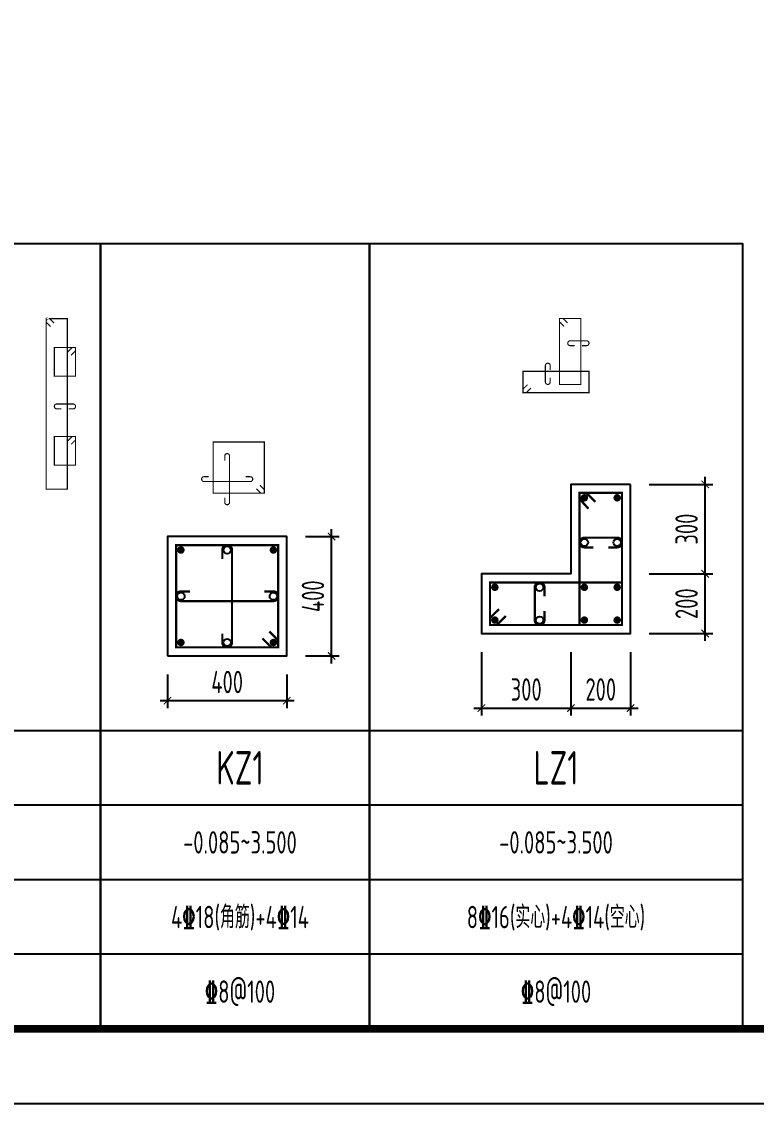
# Model space of a CAD drawing. Extents: x -668857 to 143095, y -247466 to 228182.
# Drawn here: x -276173 to -266325, y 97741 to 112246 of the extents above; entities that cross this region are included whole.
import ezdxf
from ezdxf.enums import TextEntityAlignment as Align

# ---------------------------------------------------------------- set-up
doc = ezdxf.new("R2010")
doc.units = 0
doc.header["$LTSCALE"] = 1000
doc.layers.get('0').update_dxf_attribs({"linetype": 'CONTINUOUS'})
doc.layers.get('DEFPOINTS').update_dxf_attribs({"linetype": 'CONTINUOUS'})
for name, color, linetype in [('-TK', 7, 'CONTINUOUS'), ('COLU_DE_DIM', 3, 'CONTINUOUS'), ('COLU_DE_TH', 7, 'CONTINUOUS'), ('LINK', 6, 'CONTINUOUS'), ('LINK-INDEX', 6, 'CONTINUOUS'), ('REIN', 6, 'CONTINUOUS'), ('TAB', 7, 'CONTINUOUS'), ('TAB_TEXT', 7, 'CONTINUOUS')]:
    doc.layers.add(name, color=color, linetype=linetype)
doc.styles.add('TSSD_DIMENSION', font='Tssdeng.shx', dxfattribs={"width": 0.7, "bigfont": 'tssdchn.shx'})
doc.styles.add('TSSD_REIN', font='tssdeng.shx', dxfattribs={"width": 0.7, "height": 300, "bigfont": 'tssdchn.shx'})
doc.dimstyles.new('TSSD_25_100', dxfattribs={"dimtxt": 300, "dimasz": 100, "dimexe": 100, "dimexo": 250, "dimgap": 100, "dimtad": 1, "dimdec": 0, "dimlfac": 0.25, "dimzin": 0, "dimdsep": 46, "dimtxsty": 'TSSD_DIMENSION', "dimblk": 'ARCHTICK', "dimcen": 0, "dimdle": 100, "dimclrt": 7, "dimadec": 0, "dimazin": 0, "dimtfac": 1, "dimtdec": 0, "dimtix": 1, "dimtmove": 2, "dimatfit": 3, "dimldrblk": 'ARCHTICK', "dimfxl": 0, "dimtolj": 1, "dimtzin": 0, "dimarcsym": 0})

# ---------------------------------------------------------------- blocks, each defined once
blk = doc.blocks.new('_ArchTick')
at = {"color": 0, "linetype": 'ByBlock', "const_width": 0.15}
blk.add_lwpolyline([(-0.5, -0.5), (0.5, 0.5)], dxfattribs=at)
blk = doc.blocks.new('*D1388')
at = {"layer": 'COLU_DE_DIM', "color": 0, "lineweight": -2}
for p, q in [((-274218.3347601362, 103490.9760006196), (-274218.3347601362, 103040.9760006196)), ((-272618.3347601362, 103490.9760006196), (-272618.3347601362, 103040.9760006196)), ((-274318.3347601362, 103140.9760006196), (-272518.3347601362, 103140.9760006196))]:
    blk.add_line(p, q, dxfattribs=at)
at = {"layer": 'DEFPOINTS', "color": 0}
for p in [(-274218.3347601362, 103740.9760006196), (-272618.3347601362, 103740.9760006196), (-272618.3347601362, 103140.9760006196)]:
    blk.add_point(p, dxfattribs=at)
at = {"layer": 'COLU_DE_DIM', "color": 0, "lineweight": -2, "xscale": 100, "yscale": 100, "zscale": 100, "rotation": 180}
blk.add_blockref('_ArchTick', (-274218.3347601362, 103140.9760006196), dxfattribs=at)
at = {"layer": 'COLU_DE_DIM', "color": 0, "lineweight": -2, "xscale": 100, "yscale": 100, "zscale": 100}
blk.add_blockref('_ArchTick', (-272618.3347601362, 103140.9760006196), dxfattribs=at)
at = {"layer": 'COLU_DE_DIM', "color": 7, "insert": (-273418.3347601362, 103390.9760006196), "char_height": 300, "attachment_point": 5, "style": 'TSSD_DIMENSION'}
blk.add_mtext('\\A1;400', dxfattribs=at)
blk = doc.blocks.new('*D1389')
at = {"layer": 'COLU_DE_DIM', "color": 0, "lineweight": -2}
for p, q in [((-272368.3347601362, 105340.9760006196), (-271918.3347601362, 105340.9760006196)), ((-272018.3347601362, 103640.9760006196), (-272018.3347601362, 105440.9760006196)), ((-272368.3347601362, 103740.9760006196), (-271918.3347601362, 103740.9760006196))]:
    blk.add_line(p, q, dxfattribs=at)
at = {"layer": 'DEFPOINTS', "color": 0}
for p in [(-272618.3347601362, 105340.9760006196), (-272018.3347601362, 105340.9760006196), (-272618.3347601362, 103740.9760006196)]:
    blk.add_point(p, dxfattribs=at)
at = {"layer": 'COLU_DE_DIM', "color": 0, "lineweight": -2, "xscale": 100, "yscale": 100, "zscale": 100}
for p, rotation in [((-272018.3347601362, 105340.9760006196), 90), ((-272018.3347601362, 103740.9760006196), 270)]:
    blk.add_blockref('_ArchTick', p, dxfattribs=dict(at, rotation=rotation))
at = {"layer": 'COLU_DE_DIM', "color": 7, "insert": (-272268.3347601362, 104540.9760006195), "char_height": 300, "attachment_point": 5, "rotation": 90, "style": 'TSSD_DIMENSION'}
blk.add_mtext('\\A1;400', dxfattribs=at)
blk = doc.blocks.new('A1')
blk.add_lwpolyline([(0, 59400), (0, 0), (84100, 0), (84100, 59400)], close=True)
at = {"const_width": 100}
blk.add_lwpolyline([(2500, 58400), (2500, 1000), (83100, 1000), (83100, 58400)], close=True, dxfattribs=at)
blk = doc.blocks.new('*D1216')
at = {"layer": 'COLU_DE_DIM', "color": 0, "lineweight": -2}
for p, q in [((-270010.2098379706, 103790.9760006196), (-270010.2098379706, 102940.9760006196)), ((-268810.2098379706, 103790.9760006196), (-268810.2098379706, 102940.9760006196)), ((-270110.2098379706, 103040.9760006196), (-268710.2098379706, 103040.9760006196))]:
    blk.add_line(p, q, dxfattribs=at)
at = {"layer": 'DEFPOINTS', "color": 0}
for p in [(-270010.2098379706, 104040.9760006196), (-268810.2098379706, 104040.9760006196), (-268810.2098379706, 103040.9760006196)]:
    blk.add_point(p, dxfattribs=at)
at = {"layer": 'COLU_DE_DIM', "color": 0, "lineweight": -2, "xscale": 100, "yscale": 100, "zscale": 100, "rotation": 180}
blk.add_blockref('_ArchTick', (-270010.2098379706, 103040.9760006196), dxfattribs=at)
at = {"layer": 'COLU_DE_DIM', "color": 0, "lineweight": -2, "xscale": 100, "yscale": 100, "zscale": 100}
blk.add_blockref('_ArchTick', (-268810.2098379706, 103040.9760006196), dxfattribs=at)
at = {"layer": 'COLU_DE_DIM', "color": 7, "insert": (-269410.2098379706, 103290.9760006196), "char_height": 300, "attachment_point": 5, "style": 'TSSD_DIMENSION'}
blk.add_mtext('\\A1;300', dxfattribs=at)
blk = doc.blocks.new('*D1217')
at = {"layer": 'COLU_DE_DIM', "color": 0, "lineweight": -2}
for p, q in [((-268810.2098379706, 103790.9760006196), (-268810.2098379706, 102940.9760006196)), ((-268010.2098379706, 103790.9760006196), (-268010.2098379706, 102940.9760006196)), ((-268910.2098379706, 103040.9760006196), (-267910.2098379706, 103040.9760006196))]:
    blk.add_line(p, q, dxfattribs=at)
at = {"layer": 'DEFPOINTS', "color": 0}
for p in [(-268810.2098379706, 104040.9760006196), (-268010.2098379706, 104040.9760006196), (-268010.2098379706, 103040.9760006196)]:
    blk.add_point(p, dxfattribs=at)
at = {"layer": 'COLU_DE_DIM', "color": 0, "lineweight": -2, "xscale": 100, "yscale": 100, "zscale": 100, "rotation": 180}
blk.add_blockref('_ArchTick', (-268810.2098379706, 103040.9760006196), dxfattribs=at)
at = {"layer": 'COLU_DE_DIM', "color": 0, "lineweight": -2, "xscale": 100, "yscale": 100, "zscale": 100}
blk.add_blockref('_ArchTick', (-268010.2098379706, 103040.9760006196), dxfattribs=at)
at = {"layer": 'COLU_DE_DIM', "color": 7, "insert": (-268410.2098379706, 103290.9760006196), "char_height": 300, "attachment_point": 5, "style": 'TSSD_DIMENSION'}
blk.add_mtext('\\A1;200', dxfattribs=at)
blk = doc.blocks.new('*D1218')
at = {"layer": 'COLU_DE_DIM', "color": 0, "lineweight": -2}
for p, q in [((-267010.2098379706, 103940.9760006196), (-267010.2098379706, 104940.9760006196)), ((-267760.2098379706, 104840.9760006196), (-266910.2098379706, 104840.9760006196)), ((-267760.2098379706, 104040.9760006196), (-266910.2098379706, 104040.9760006196))]:
    blk.add_line(p, q, dxfattribs=at)
at = {"layer": 'DEFPOINTS', "color": 0}
for p in [(-268010.2098379706, 104840.9760006196), (-267010.2098379706, 104840.9760006196), (-268010.2098379706, 104040.9760006196)]:
    blk.add_point(p, dxfattribs=at)
at = {"layer": 'COLU_DE_DIM', "color": 0, "lineweight": -2, "xscale": 100, "yscale": 100, "zscale": 100}
for p, rotation in [((-267010.2098379706, 104840.9760006196), 90), ((-267010.2098379706, 104040.9760006196), 270)]:
    blk.add_blockref('_ArchTick', p, dxfattribs=dict(at, rotation=rotation))
at = {"layer": 'COLU_DE_DIM', "color": 7, "insert": (-267260.2098379706, 104440.9760006195), "char_height": 300, "attachment_point": 5, "rotation": 90, "style": 'TSSD_DIMENSION'}
blk.add_mtext('\\A1;200', dxfattribs=at)
blk = doc.blocks.new('*D1219')
at = {"layer": 'COLU_DE_DIM', "color": 0, "lineweight": -2}
for p, q in [((-267760.2098379706, 106040.9760006196), (-266910.2098379706, 106040.9760006196)), ((-267010.2098379706, 104740.9760006196), (-267010.2098379706, 106140.9760006196)), ((-267760.2098379706, 104840.9760006196), (-266910.2098379706, 104840.9760006196))]:
    blk.add_line(p, q, dxfattribs=at)
at = {"layer": 'DEFPOINTS', "color": 0}
for p in [(-268010.2098379706, 106040.9760006196), (-267010.2098379706, 106040.9760006196), (-268010.2098379706, 104840.9760006196)]:
    blk.add_point(p, dxfattribs=at)
at = {"layer": 'COLU_DE_DIM', "color": 0, "lineweight": -2, "xscale": 100, "yscale": 100, "zscale": 100}
for p, rotation in [((-267010.2098379706, 106040.9760006196), 90), ((-267010.2098379706, 104840.9760006196), 270)]:
    blk.add_blockref('_ArchTick', p, dxfattribs=dict(at, rotation=rotation))
at = {"layer": 'COLU_DE_DIM', "color": 7, "insert": (-267260.2098379706, 105440.9760006195), "char_height": 300, "attachment_point": 5, "rotation": 90, "style": 'TSSD_DIMENSION'}
blk.add_mtext('\\A1;300', dxfattribs=at)

msp = doc.modelspace()

# ---------------------------------------------------------------- linework, layer by layer
at = {"layer": 'COLU_DE_TH'}
for points in [[(-268010.2098379706, 106040.9760006196), (-268810.2098379706, 106040.9760006196), (-268810.2098379706, 104840.9760006196), (-270010.2098379706, 104840.9760006196), (-270010.2098379706, 104040.9760006196), (-268010.2098379706, 104040.9760006196), (-268010.2098379706, 106040.9760006196)], [(-274218.3347601362, 103740.9760006196), (-272618.3347601362, 103740.9760006196), (-272618.3347601362, 105340.9760006196), (-274218.3347601362, 105340.9760006196), (-274218.3347601362, 103740.9760006196)]]:
    msp.add_lwpolyline(points, close=True, dxfattribs=at)
at = {"layer": 'LINK', "const_width": 30}
for points in [[(-268575.2098379661, 105714.052119064), (-268695.2098379699, 105834.0521190603), (-268695.2098379696, 105925.9760006226), (-268125.2098379701, 105925.9760006226), (-268125.2098379703, 104155.9760006212), (-268695.2098379699, 104155.9760006212), (-268695.2098379696, 105925.9760006226), (-268603.2859564123, 105925.9760006237), (-268483.2859564086, 105805.9760006275)], [(-272853.3347601364, 104067.8998821736), (-272733.3347601362, 103947.8998821739), (-272733.3347601362, 103855.9760006196), (-274103.3347601362, 103855.9760006196), (-274103.3347601362, 105225.9760006196), (-272733.3347601362, 105225.9760006196), (-272733.3347601362, 103855.9760006196), (-272825.2586416901, 103855.9760006196), (-272945.2586416904, 103975.9760006194)], [(-269683.2859564254, 104275.9760006174), (-269803.2859564298, 104155.9760006217), (-269895.2098379699, 104155.9760006214), (-269895.2098379699, 104725.9760006202), (-268125.2098379706, 104725.9760006208), (-268125.2098379701, 104155.9760006216), (-269895.2098379699, 104155.9760006214), (-269895.2098379727, 104247.8998821711), (-269775.2098379682, 104367.8998821668)]]:
    msp.add_lwpolyline(points, dxfattribs=at)
for points in [[(-268310.2098379717, 105195.976000621), (-268190.2098379717, 105195.976000621, 1), (-268190.2098379717, 105325.976000621), (-268630.2098379713, 105325.9760006208, 1), (-268630.2098379713, 105195.9760006208), (-268510.2098379713, 105195.9760006208)], [(-273483.3347601362, 104040.9760006196), (-273483.3347601362, 103920.9760006196, 1), (-273353.3347601362, 103920.9760006196), (-273353.3347601362, 105160.9760006196, 1), (-273483.3347601362, 105160.9760006196), (-273483.3347601362, 105040.9760006196)], [(-269165.2098379708, 104540.9760006196), (-269165.2098379708, 104660.9760006196, 1), (-269295.2098379708, 104660.9760006196), (-269295.2098379708, 104220.9760006217, 1), (-269165.2098379708, 104220.9760006217), (-269165.2098379708, 104340.9760006217)], [(-273918.3347601362, 104605.9760006196), (-274038.3347601362, 104605.9760006196, 1), (-274038.3347601362, 104475.9760006196), (-272798.3347601362, 104475.9760006196, 1), (-272798.3347601362, 104605.9760006196), (-272918.3347601362, 104605.9760006196)]]:
    msp.add_lwpolyline(points, format="xyb", dxfattribs=at)
at = {"layer": 'LINK-INDEX', "const_width": 15.00000095367432}
for points in [[(-275785.0626564564, 108157.0884893469), (-275845.0626563916, 108217.0884894116), (-275845.0626563819, 108263.0504304299), (-275560.0626563734, 108263.0504304124), (-275560.0626563806, 105978.0504303663), (-275845.0626563792, 105978.0504303663), (-275845.0626563819, 108263.0504304299), (-275799.1007153108, 108263.0504303933), (-275739.1007153755, 108203.0504303286)], [(-268902.7098379727, 108160.236316882), (-268962.7098379729, 108220.2363168818), (-268962.709837971, 108266.1982576518), (-268677.7098379703, 108266.1982576518), (-268677.7098379706, 107381.1982576547), (-268962.709837971, 107381.1982576547), (-268962.709837971, 108266.1982576518), (-268916.7478972038, 108266.1982576512), (-268856.7478972035, 108206.1982576513)], [(-275556.0245971685, 107817.4249845108), (-275496.0245973244, 107877.4249846665), (-275450.0626563809, 107877.4249846898), (-275450.0626566446, 107492.4249846411), (-275735.0626566267, 107492.424984446), (-275735.0626563628, 107877.424984691), (-275450.0626563809, 107877.4249846898), (-275450.0626564157, 107831.4630439966), (-275510.0626562598, 107771.4630438408)], [(-269346.7478972031, 107331.1982576598), (-269406.7478971987, 107271.1982576553), (-269452.709837971, 107271.198257656), (-269452.709837971, 107556.1982576556), (-268567.7098379682, 107556.1982576558), (-268567.7098379682, 107271.198257656), (-269452.709837971, 107271.198257656), (-269452.7098379661, 107317.1601984159), (-269392.7098379708, 107377.1601984204)], [(-275556.0245971723, 106622.6486237363), (-275496.0245973282, 106682.6486238921), (-275450.0626563847, 106682.6486239154), (-275450.0626566483, 106297.6486238667), (-275735.0626566305, 106297.6486236716), (-275735.0626563666, 106682.6486239166), (-275450.0626563847, 106682.6486239154), (-275450.0626564195, 106636.6866832222), (-275510.0626562636, 106576.6866830664)], [(-272980.8347601367, 106029.576905324), (-272920.8347601362, 105969.5769053246), (-272920.8347601362, 105923.6149645469), (-273605.8347601362, 105923.6149645469), (-273605.8347601362, 106608.6149645469), (-272920.8347601362, 106608.6149645469), (-272920.8347601362, 105923.6149645469), (-272966.7967009132, 105923.6149645469), (-273026.7967009137, 105983.6149645464)]]:
    msp.add_lwpolyline(points, dxfattribs=at)
for points in [[(-268660.209837971, 107901.198257657), (-268600.209837971, 107901.198257657, 1), (-268600.209837971, 107966.198257657), (-268820.2098379708, 107966.1982576569, 1), (-268820.2098379708, 107901.1982576569), (-268760.2098379708, 107901.1982576569)], [(-269087.7098379708, 107573.6982576563), (-269087.7098379708, 107633.6982576563, 1), (-269152.7098379708, 107633.6982576563), (-269152.7098379708, 107413.6982576574, 1), (-269087.7098379708, 107413.6982576574), (-269087.7098379708, 107473.6982576574)], [(-275542.562656359, 107054.3109802525), (-275482.562656359, 107054.3109802525, 1), (-275482.562656359, 107119.3109802525), (-275702.5626563645, 107119.3109802525, 1), (-275702.5626563645, 107054.3109802525), (-275642.5626563645, 107054.3109802525)], [(-273450.8347601362, 105861.1149645469), (-273450.8347601362, 105801.1149645469, 1), (-273385.8347601362, 105801.1149645469), (-273385.8347601362, 106421.1149645469, 1), (-273450.8347601362, 106421.1149645469), (-273450.8347601362, 106361.1149645469)], [(-273668.3347601362, 106143.6149645469), (-273728.3347601362, 106143.6149645469, 1), (-273728.3347601362, 106078.6149645469), (-273108.3347601362, 106078.6149645469, 1), (-273108.3347601362, 106143.6149645469), (-273168.3347601362, 106143.6149645469)]]:
    msp.add_lwpolyline(points, format="xyb", dxfattribs=at)
at = {"layer": 'REIN', "const_width": 50}
for points in [[(-268655.2098379706, 105860.9760006224, 1), (-268605.2098379706, 105860.9760006224, 1), (-268655.2098379706, 105860.9760006224)], [(-268215.2098379706, 105860.9760006224, 1), (-268165.2098379706, 105860.9760006224, 1), (-268215.2098379706, 105860.9760006224)], [(-274063.3347601362, 105160.9760006196, 1), (-274013.3347601362, 105160.9760006196, 1), (-274063.3347601362, 105160.9760006196)], [(-272823.3347601362, 105160.9760006196, 1), (-272773.3347601362, 105160.9760006196, 1), (-272823.3347601362, 105160.9760006196)], [(-269855.2098379706, 104660.9760006199, 1), (-269805.2098379706, 104660.9760006199, 1), (-269855.2098379706, 104660.9760006199)], [(-268655.209837971, 104660.9760006194, 1), (-268605.209837971, 104660.9760006194, 1), (-268655.209837971, 104660.9760006194)], [(-268215.2098379715, 104660.9760006196, 1), (-268165.2098379715, 104660.9760006196, 1), (-268215.2098379715, 104660.9760006196)], [(-269855.2098379706, 104220.9760006212, 1), (-269805.2098379706, 104220.9760006212, 1), (-269855.2098379706, 104220.9760006212)], [(-268655.209837971, 104220.9760006214, 1), (-268605.209837971, 104220.9760006214, 1), (-268655.209837971, 104220.9760006214)], [(-268215.209837971, 104220.9760006212, 1), (-268165.209837971, 104220.9760006212, 1), (-268215.209837971, 104220.9760006212)], [(-274063.3347601362, 103920.9760006196, 1), (-274013.3347601362, 103920.9760006196, 1), (-274063.3347601362, 103920.9760006196)], [(-272823.3347601362, 103920.9760006196, 1), (-272773.3347601362, 103920.9760006196, 1), (-272823.3347601362, 103920.9760006196)]]:
    msp.add_lwpolyline(points, format="xyb", close=True, dxfattribs=at)
at = {"layer": 'REIN'}
for centre in [(-268630.2098379713, 105260.9760006208), (-268190.2098379717, 105260.976000621), (-273418.3347601362, 105160.9760006196), (-274038.3347601362, 104540.9760006196), (-272798.3347601362, 104540.9760006196), (-269230.2098379708, 104660.9760006196), (-269230.2098379708, 104220.9760006217), (-273418.3347601362, 103920.9760006196)]:
    msp.add_circle(centre, 50, dxfattribs=at)
at = {"layer": 'TAB'}
for points in [[(-279618.3347601977, 109270.5257877661), (-275118.3347601362, 109270.5257877661), (-275118.3347601362, 98740.97600061959), (-279618.3347601977, 98740.97600061959), (-279618.3347601977, 109270.5257877661), (-279618.3347601977, 102740.9760006196), (-275118.3347601362, 102740.9760006196), (-275118.3347601362, 101740.9760006196), (-279618.3347601977, 101740.9760006196), (-279618.3347601977, 100740.9760006196), (-275118.3347601362, 100740.9760006196), (-275118.3347601362, 99740.97600061959), (-279618.3347601977, 99740.97600061959)], [(-275118.3347601362, 109270.5257877661), (-271510.2098379706, 109270.5257877661), (-271510.2098379706, 98740.97600061959), (-275118.3347601362, 98740.97600061959), (-275118.3347601362, 109270.5257877661), (-275118.3347601362, 102740.9760006196), (-271510.2098379706, 102740.9760006196), (-271510.2098379706, 101740.9760006196), (-275118.3347601362, 101740.9760006196), (-275118.3347601362, 100740.9760006196), (-271510.2098379706, 100740.9760006196), (-271510.2098379706, 99740.97600061959), (-275118.3347601362, 99740.97600061959)], [(-271510.2098379706, 109270.5257877661), (-266510.2098379706, 109270.5257877661), (-266510.2098379706, 98740.97600061959), (-271510.2098379706, 98740.97600061959), (-271510.2098379706, 109270.5257877661), (-271510.2098379706, 102740.9760006196), (-266510.2098379706, 102740.9760006196), (-266510.2098379706, 101740.9760006196), (-271510.2098379706, 101740.9760006196), (-271510.2098379706, 100740.9760006196), (-266510.2098379706, 100740.9760006196), (-266510.2098379706, 99740.97600061959), (-271510.2098379706, 99740.97600061959)]]:
    msp.add_lwpolyline(points, dxfattribs=at)

# ---------------------------------------------------------------- block references
at = {"layer": '-TK'}
msp.add_blockref('A1', (-341718.5189320308, 97740.97600061959), dxfattribs=at)

# ---------------------------------------------------------------- texts
at = {"layer": 'TAB_TEXT', "style": 'TSSD_REIN', "width": 0.7}
for s, height, p in [('KZ1', 450, (-273246.4508941334, 102240.9760006196)), ('LZ1', 450, (-269010.2098379706, 102240.9760006196)), ('-0.085~3.500', 300, (-273246.4508941334, 101240.9760006196)), ('-0.085~3.500', 300, (-269010.2098379706, 101240.9760006196)), ('%%1328@100', 300, (-269010.2098379706, 99240.97600061959))]:
    msp.add_text(s, height=height, dxfattribs=at).set_placement(p, align=Align.MIDDLE)
at = {"layer": 'TAB_TEXT', "color": 1, "style": 'TSSD_REIN', "width": 0.7}
for s, p in [('4%%13218(角筋)+4%%13214', (-273246.4508941334, 100240.9760006196)), ('8%%13216(实心)+4%%13214(空心)', (-269010.2098379706, 100240.9760006196)), ('%%1328@100', (-273246.4508941334, 99240.97600061959))]:
    msp.add_text(s, height=300, dxfattribs=at).set_placement(p, align=Align.MIDDLE)

# ---------------------------------------------------------------- dimensions: what is measured, and where the dimension line sits
at = {"layer": 'COLU_DE_DIM'}
for base, p1, p2, picture, middle in [((-267010.2098379706, 106040.9760006196), (-268010.2098379706, 104840.9760006196), (-268010.2098379706, 106040.9760006196), '*D1219', (-267260.2098379706, 105440.9760006195)), ((-272018.3347601362, 105340.9760006196), (-272618.3347601362, 103740.9760006196), (-272618.3347601362, 105340.9760006196), '*D1389', (-272268.3347601362, 104540.9760006195)), ((-267010.2098379706, 104840.9760006196), (-268010.2098379706, 104040.9760006196), (-268010.2098379706, 104840.9760006196), '*D1218', (-267260.2098379706, 104440.9760006195))]:
    dim = msp.add_linear_dim(base=base, p1=p1, p2=p2, angle=89.9999998932783, dimstyle='TSSD_25_100', dxfattribs=at)
    dim.commit()
    dim.dimension.update_dxf_attribs({"geometry": picture, "text_midpoint": middle})
for base, p1, p2, picture, middle in [((-268810.2098379706, 103040.9760006196), (-270010.2098379706, 104040.9760006196), (-268810.2098379706, 104040.9760006196), '*D1216', (-269410.2098379706, 103290.9760006196)), ((-268010.2098379706, 103040.9760006196), (-268810.2098379706, 104040.9760006196), (-268010.2098379706, 104040.9760006196), '*D1217', (-268410.2098379706, 103290.9760006196)), ((-272618.3347601362, 103140.9760006196), (-274218.3347601362, 103740.9760006196), (-272618.3347601362, 103740.9760006196), '*D1388', (-273418.3347601362, 103390.9760006196))]:
    dim = msp.add_linear_dim(base=base, p1=p1, p2=p2, dimstyle='TSSD_25_100', dxfattribs=at)
    dim.commit()
    dim.dimension.update_dxf_attribs({"geometry": picture, "text_midpoint": middle})

doc.saveas('drawing.dxf')
